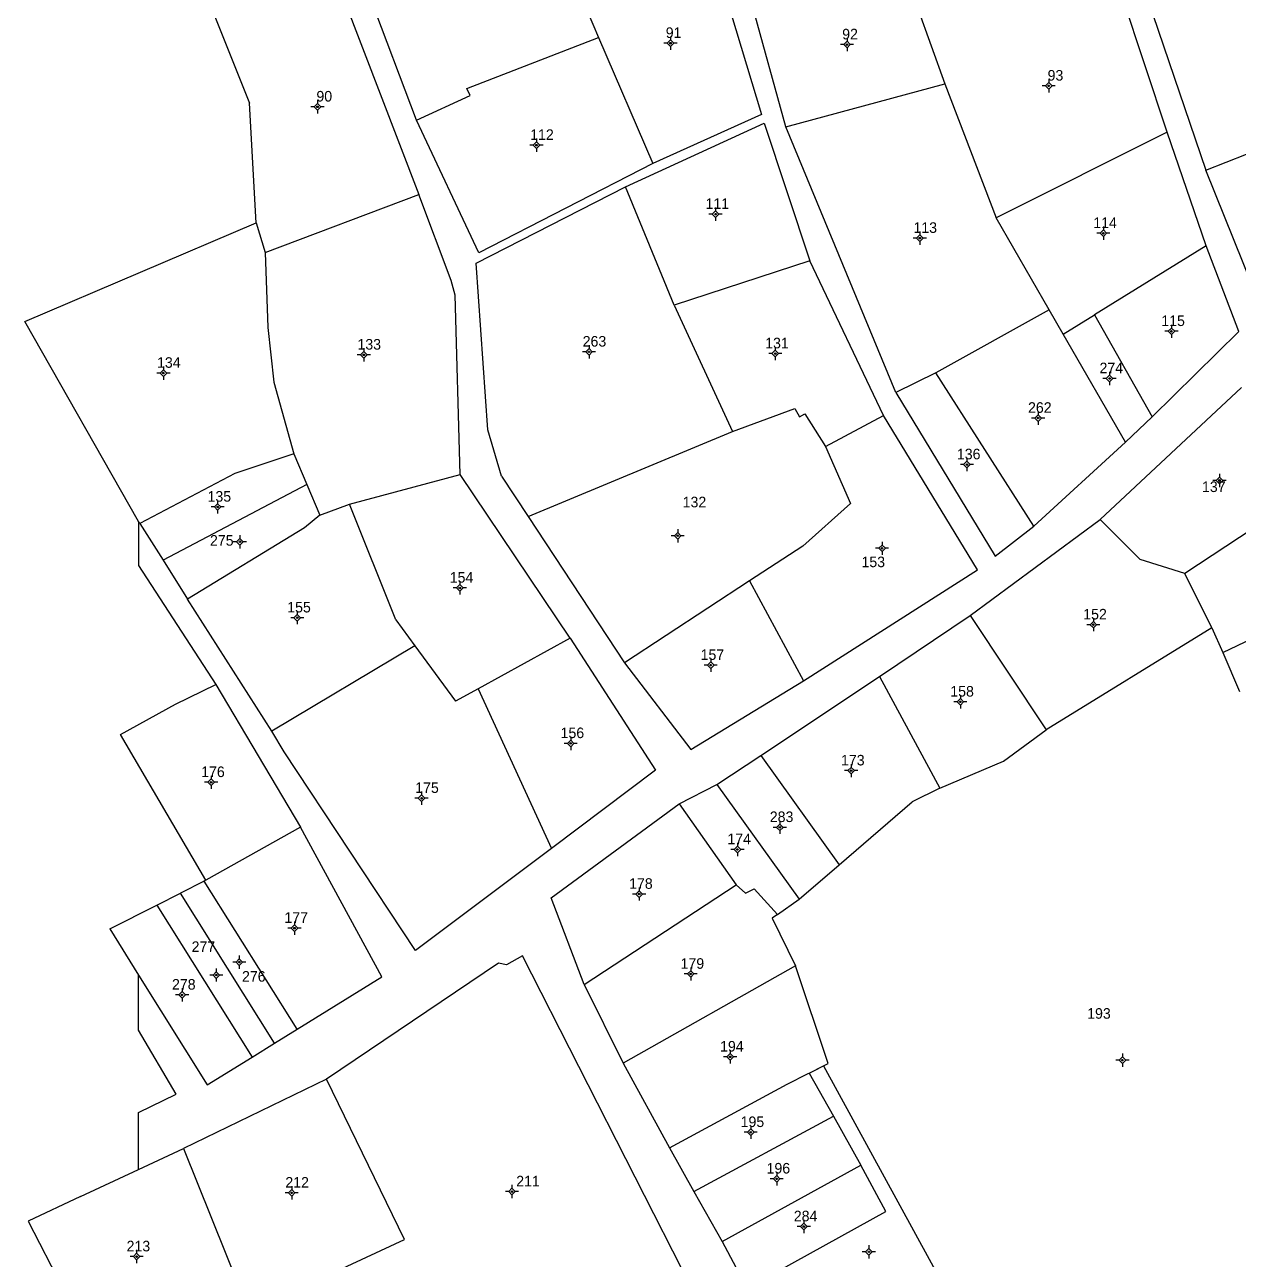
# Model space of a CAD drawing. Extents: x 364958 to 365522, y 1839430 to 1840018.
# Drawn here: x 364978.4 to 365208.3, y 1839626.5 to 1839860.4 of the extents above; entities that cross this region are included whole.
import ezdxf

# ---------------------------------------------------------------- set-up
doc = ezdxf.new("R2010")
doc.units = 0
for name, color, linetype in [('Level 10', 7, 'Continuous'), ('Level 11', 7, 'Continuous'), ('Level 15', 7, 'Continuous')]:
    doc.layers.add(name, color=color, linetype=linetype)

msp = doc.modelspace()

# ---------------------------------------------------------------- linework, layer by layer
at = {"layer": 'Level 10'}
for p, q in [((365106.92, 1839879.69), (365117.85, 1839843.44)), ((365194.61, 1839840.06), (365183.44, 1839873.84)), ((365036.1, 1839872.47), (365052.9991, 1839828.28236)), ((365052.55, 1839842.38), (365042.74, 1839868.47)), ((365082.71, 1839868.14), (365087.05, 1839858.03)), ((365122.49, 1839841.1), (365116.11, 1839864.17)), ((365013.94, 1839863.22), (365021, 1839845.58)), ((365147.42, 1839863.59), (365152.57, 1839849.26)), ((365191.94, 1839862.37), (365201.98, 1839832.9)), ((365062.09, 1839848.36), (365087.05, 1839858.03)), ((365087.05, 1839858.03), (365097.29, 1839834.16)), ((365062.75, 1839847.01), (365062.09, 1839848.36)), ((365122.49, 1839841.1), (365152.57, 1839849.26)), ((365152.57, 1839849.26), (365162.25, 1839823.85)), ((365022.27, 1839822.93), (365021, 1839845.58)), ((365052.55, 1839842.38), (365062.75, 1839847.01)), ((365117.85, 1839843.44), (365097.29, 1839834.16)), ((365064.37, 1839817.21), (365052.55, 1839842.38)), ((365092.16, 1839829.7), (365118.39, 1839841.81)), ((365118.39, 1839841.81), (365127.01, 1839815.73)), ((365143.28, 1839790.76), (365122.49, 1839841.1)), ((365194.61, 1839840.06), (365162.25, 1839823.85)), ((365202.01, 1839818.56), (365194.61, 1839840.06)), ((365201.98, 1839832.9), (365213.72, 1839837.52)), ((365097.29, 1839834.16), (365064.37, 1839817.21)), ((365212.57, 1839806.55), (365201.98, 1839832.9)), ((365063.86, 1839815.28), (365092.16, 1839829.7)), ((365101.33, 1839807.29), (365092.16, 1839829.7)), ((365023.95, 1839817.29), (365052.9991, 1839828.28236)), ((365059.16, 1839811.98), (365052.9991, 1839828.28236)), ((364978.44, 1839804.22), (365022.27, 1839822.93)), ((365022.27, 1839822.93), (365023.95, 1839817.29)), ((365172.28, 1839806.43), (365162.25, 1839823.85)), ((365023.95, 1839817.29), (365024.46, 1839803.09)), ((365202.01, 1839818.56), (365180.89, 1839805.51)), ((365208.23, 1839802.31), (365202.01, 1839818.56)), ((365066.1, 1839783.7), (365063.86, 1839815.28)), ((365127.01, 1839815.73), (365101.33, 1839807.29)), ((365140.98, 1839786.4), (365127.01, 1839815.73)), ((365059.88, 1839809.21), (365059.16, 1839811.98)), ((365060.87, 1839775.24), (365059.88, 1839809.21)), ((365101.33, 1839807.29), (365112.41, 1839783.43)), ((365172.28, 1839806.43), (365150.88, 1839794.5)), ((365174.95, 1839801.81), (365172.28, 1839806.43)), ((365174.95, 1839801.81), (365180.89, 1839805.51)), ((365180.89, 1839805.51), (365191.81, 1839786.18)), ((365000, 1839766.34), (364978.44, 1839804.22)), ((365024.46, 1839803.09), (365025.56, 1839792.76)), ((365186.73, 1839781.36), (365174.95, 1839801.81)), ((365191.81, 1839786.18), (365208.23, 1839802.31)), ((365150.88, 1839794.5), (365143.28, 1839790.76)), ((365169.41, 1839765.45), (365150.88, 1839794.5)), ((365025.56, 1839792.76), (365029.35, 1839779.2)), ((365181.93, 1839766.74), (365208.71, 1839791.75)), ((365143.28, 1839790.76), (365162.08, 1839759.77)), ((365112.41, 1839783.43), (365124.16, 1839787.74)), ((365124.16, 1839787.74), (365125.08, 1839786.17)), ((365125.08, 1839786.17), (365126.07, 1839786.74)), ((365126.07, 1839786.74), (365130.01, 1839780.57)), ((365130.01, 1839780.57), (365140.98, 1839786.4)), ((365158.72, 1839757.22), (365140.98, 1839786.4)), ((365186.73, 1839781.36), (365191.81, 1839786.18)), ((365068.64, 1839774.96), (365066.1, 1839783.7)), ((365073.71, 1839767.28), (365112.41, 1839783.43)), ((365130.01, 1839780.57), (365134.7, 1839769.77)), ((365186.73, 1839781.36), (365169.41, 1839765.45)), ((365029.35, 1839779.2), (365018.17, 1839775.42)), ((365029.35, 1839779.2), (365031.81, 1839773.36)), ((365018.17, 1839775.42), (365000.2, 1839765.99)), ((365039.92, 1839769.61), (365060.87, 1839775.24)), ((365081.68, 1839744.24), (365060.87, 1839775.24)), ((365031.81, 1839773.36), (365004.61, 1839759.02)), ((365031.81, 1839773.36), (365034.26, 1839767.55)), ((365068.64, 1839774.96), (365073.71, 1839767.28)), ((365220.59, 1839771.44), (365197.96, 1839756.54)), ((365034.26, 1839767.55), (365039.92, 1839769.61)), ((365048.69, 1839747.76), (365039.92, 1839769.61)), ((365134.7, 1839769.77), (365125.71, 1839761.67)), ((365000.2, 1839765.99), (365000, 1839766.34)), ((365000, 1839766.34), (365000, 1839758.05)), ((365000.2, 1839765.99), (365004.61, 1839759.02)), ((365034.26, 1839767.55), (365031.39, 1839765.13)), ((365073.71, 1839767.28), (365091.97, 1839739.59)), ((365157.35, 1839748.54), (365181.93, 1839766.74)), ((365189.52, 1839759.16), (365181.93, 1839766.74)), ((365031.39, 1839765.13), (365009.26, 1839751.67)), ((365162.08, 1839759.77), (365169.41, 1839765.45)), ((365125.71, 1839761.67), (365115.61, 1839755.14)), ((365004.61, 1839759.02), (365009.26, 1839751.67)), ((365197.96, 1839756.54), (365189.52, 1839759.16)), ((365000, 1839758.05), (365014.6, 1839735.5)), ((365125.81, 1839736.17), (365158.72, 1839757.22)), ((365203.12, 1839746.25), (365197.96, 1839756.54)), ((365115.61, 1839755.14), (365091.97, 1839739.59)), ((365115.61, 1839755.14), (365125.81, 1839736.17)), ((365025.21, 1839726.67), (365009.26, 1839751.67)), ((365205.16, 1839741.53), (365228.93, 1839752.94)), ((365048.69, 1839747.76), (365052.28, 1839742.83)), ((365140.21, 1839737), (365157.35, 1839748.54)), ((365157.35, 1839748.54), (365171.74, 1839726.89)), ((365203.12, 1839746.25), (365171.74, 1839726.89)), ((365203.12, 1839746.25), (365205.16, 1839741.53)), ((365052.28, 1839742.83), (365025.21, 1839726.67)), ((365052.28, 1839742.83), (365059.94, 1839732.33)), ((365081.68, 1839744.24), (365064.24, 1839734.68)), ((365081.68, 1839744.24), (365097.78, 1839719.3)), ((365205.16, 1839741.53), (365208.34, 1839734.19)), ((365091.97, 1839739.59), (365104.49, 1839723.16)), ((365006.95, 1839731.8), (365014.6, 1839735.5)), ((365014.6, 1839735.5), (365030.62, 1839708.51)), ((365104.49, 1839723.16), (365125.81, 1839736.17)), ((365117.74, 1839722.07), (365140.21, 1839737)), ((365140.21, 1839737), (365151.63, 1839715.89)), ((365064.24, 1839734.68), (365059.94, 1839732.33)), ((365064.24, 1839734.68), (365078.14, 1839704.44)), ((364996.56, 1839726.04), (365006.95, 1839731.8)), ((365012.73, 1839698.45), (364996.56, 1839726.04)), ((365027.51, 1839722.75), (365025.21, 1839726.67)), ((365163.64, 1839720.96), (365171.74, 1839726.89)), ((365052.4, 1839685.1), (365027.51, 1839722.75)), ((365109.41, 1839716.53), (365117.74, 1839722.07)), ((365117.74, 1839722.07), (365132.55, 1839701.36)), ((365097.78, 1839719.3), (365078.14, 1839704.44)), ((365151.63, 1839715.89), (365163.64, 1839720.96)), ((365102.32, 1839712.91), (365109.41, 1839716.53)), ((365109.41, 1839716.53), (365124.97, 1839694.83)), ((365151.63, 1839715.89), (365146.36, 1839713.26)), ((365078.09, 1839695.11), (365102.32, 1839712.91)), ((365102.32, 1839712.91), (365113.1, 1839697.58)), ((365132.55, 1839701.36), (365146.36, 1839713.26)), ((365030.62, 1839708.51), (365012.73, 1839698.45)), ((365046.03, 1839680.13), (365030.62, 1839708.51)), ((365078.14, 1839704.44), (365052.4, 1839685.1)), ((365124.97, 1839694.83), (365132.55, 1839701.36)), ((365012.37, 1839698.27), (365007.91, 1839696)), ((365012.73, 1839698.45), (365012.37, 1839698.27)), ((365029.98, 1839670.22), (365012.37, 1839698.27)), ((365003.45, 1839693.74), (365007.91, 1839696)), ((365025.72, 1839667.59), (365007.91, 1839696)), ((365084.33, 1839678.72), (365113.1, 1839697.58)), ((365113.1, 1839697.58), (365114.85, 1839695.96)), ((365114.85, 1839695.96), (365116.49, 1839696.83)), ((365116.49, 1839696.83), (365120.87, 1839691.97)), ((364994.53, 1839689.22), (365003.45, 1839693.74)), ((365003.45, 1839693.74), (365021.47, 1839664.96)), ((365084.33, 1839678.72), (365078.09, 1839695.11)), ((365120.87, 1839691.97), (365124.97, 1839694.83)), ((365120.87, 1839691.97), (365119.89, 1839691.28)), ((365119.89, 1839691.28), (365124.33, 1839682.21)), ((364994.53, 1839689.22), (365000, 1839680.46)), ((365072.65, 1839684.1), (365069.59, 1839682.4)), ((365106.21, 1839618.23), (365072.65, 1839684.1)), ((365068.08, 1839682.75), (365035.58, 1839660.76)), ((365069.59, 1839682.4), (365068.08, 1839682.75)), ((365124.33, 1839682.21), (365091.67, 1839663.78)), ((365130.47, 1839663.73), (365124.33, 1839682.21)), ((365000, 1839670.05), (365000, 1839680.46)), ((365000, 1839680.46), (365012.96, 1839659.71)), ((365029.98, 1839670.22), (365046.03, 1839680.13)), ((365084.33, 1839678.72), (365091.67, 1839663.78)), ((365007.13, 1839657.9), (365000, 1839670.05)), ((365025.72, 1839667.59), (365029.98, 1839670.22)), ((365021.47, 1839664.96), (365025.72, 1839667.59)), ((365012.96, 1839659.71), (365021.47, 1839664.96)), ((365091.67, 1839663.78), (365100.44, 1839647.78)), ((365126.89, 1839661.93), (365130.47, 1839663.73)), ((365126.89, 1839661.93), (365129.58, 1839663.27)), ((365129.58, 1839663.27), (365159.97924, 1839607.67139)), ((365035.58, 1839660.76), (365008.51, 1839647.65)), ((365050.34, 1839630.4), (365035.58, 1839660.76)), ((365122.73, 1839659.84), (365126.72133, 1839661.84598)), ((365126.72133, 1839661.84598), (365126.89, 1839661.93)), ((365126.89, 1839661.93), (365131.47, 1839653.78)), ((365100.44, 1839647.78), (365122.73, 1839659.84)), ((365000, 1839654.43), (365007.13, 1839657.9)), ((365000, 1839643.68), (365000, 1839654.43)), ((365105.09, 1839639.49), (365131.47, 1839653.78)), ((365131.47, 1839653.78), (365136.67, 1839644.51)), ((365000, 1839643.68), (365008.51, 1839647.65)), ((365008.51, 1839647.65), (365020.51, 1839617.71)), ((365100.44, 1839647.78), (365105.09, 1839639.49)), ((365110.4, 1839630.02), (365136.67, 1839644.51)), ((365141.38, 1839635.69), (365136.67, 1839644.51)), ((364988.99, 1839638.55), (365000, 1839643.68)), ((365105.09, 1839639.49), (365110.4, 1839630.02)), ((364988.99, 1839638.55), (364979.06, 1839633.89)), ((365115.11, 1839621.2), (365141.38, 1839635.69)), ((364979.06, 1839633.89), (364993.11, 1839606.69)), ((365037.69, 1839624.56), (365050.34, 1839630.4)), ((365110.4, 1839630.02), (365115.11, 1839621.2))]:
    msp.add_line(p, q, dxfattribs=at)
at = {"layer": 'Level 11'}
for p, q in [((365100.025, 1839856.92), (365099.4, 1839856.92)), ((365100.65, 1839857.545), (365100.025, 1839856.92)), ((365100.025, 1839856.92), (365100.65, 1839856.295)), ((365100.65, 1839858.17), (365100.65, 1839857.545)), ((365101.275, 1839856.92), (365100.65, 1839857.545)), ((365100.65, 1839856.295), (365101.275, 1839856.92)), ((365101.9, 1839856.92), (365101.275, 1839856.92)), ((365134.05, 1839857.285), (365133.425, 1839856.66)), ((365134.05, 1839857.91), (365134.05, 1839857.285)), ((365134.675, 1839856.66), (365134.05, 1839857.285)), ((365100.65, 1839856.295), (365100.65, 1839855.67)), ((365133.425, 1839856.66), (365132.8, 1839856.66)), ((365133.425, 1839856.66), (365134.05, 1839856.035)), ((365134.05, 1839856.035), (365134.675, 1839856.66)), ((365134.05, 1839856.035), (365134.05, 1839855.41)), ((365135.3, 1839856.66), (365134.675, 1839856.66)), ((365172.22, 1839850.1), (365172.22, 1839849.475)), ((365171.595, 1839848.85), (365170.97, 1839848.85)), ((365172.22, 1839849.475), (365171.595, 1839848.85)), ((365171.595, 1839848.85), (365172.22, 1839848.225)), ((365172.845, 1839848.85), (365172.22, 1839849.475)), ((365172.22, 1839848.225), (365172.845, 1839848.85)), ((365172.22, 1839848.225), (365172.22, 1839847.6)), ((365173.47, 1839848.85), (365172.845, 1839848.85)), ((365033.85, 1839845.505), (365033.225, 1839844.88)), ((365033.85, 1839846.13), (365033.85, 1839845.505)), ((365034.475, 1839844.88), (365033.85, 1839845.505)), ((365033.225, 1839844.88), (365032.6, 1839844.88)), ((365033.225, 1839844.88), (365033.85, 1839844.255)), ((365033.85, 1839844.255), (365034.475, 1839844.88)), ((365033.85, 1839844.255), (365033.85, 1839843.63)), ((365035.1, 1839844.88), (365034.475, 1839844.88)), ((365075.3, 1839838.245), (365074.675, 1839837.62)), ((365075.3, 1839838.87), (365075.3, 1839838.245)), ((365075.925, 1839837.62), (365075.3, 1839838.245)), ((365074.675, 1839837.62), (365074.05, 1839837.62)), ((365074.675, 1839837.62), (365075.3, 1839836.995)), ((365075.3, 1839836.995), (365075.925, 1839837.62)), ((365075.3, 1839836.995), (365075.3, 1839836.37)), ((365076.55, 1839837.62), (365075.925, 1839837.62)), ((365108.555, 1839824.55), (365107.93, 1839824.55)), ((365109.18, 1839825.175), (365108.555, 1839824.55)), ((365108.555, 1839824.55), (365109.18, 1839823.925)), ((365109.18, 1839825.8), (365109.18, 1839825.175)), ((365109.805, 1839824.55), (365109.18, 1839825.175)), ((365109.18, 1839823.925), (365109.805, 1839824.55)), ((365110.43, 1839824.55), (365109.805, 1839824.55)), ((365109.18, 1839823.925), (365109.18, 1839823.3)), ((365182.56, 1839822.19), (365182.56, 1839821.565)), ((365147.205, 1839820.01), (365146.58, 1839820.01)), ((365147.83, 1839820.635), (365147.205, 1839820.01)), ((365147.205, 1839820.01), (365147.83, 1839819.385)), ((365147.83, 1839821.26), (365147.83, 1839820.635)), ((365148.455, 1839820.01), (365147.83, 1839820.635)), ((365147.83, 1839819.385), (365148.455, 1839820.01)), ((365149.08, 1839820.01), (365148.455, 1839820.01)), ((365181.935, 1839820.94), (365181.31, 1839820.94)), ((365182.56, 1839821.565), (365181.935, 1839820.94)), ((365181.935, 1839820.94), (365182.56, 1839820.315)), ((365183.185, 1839820.94), (365182.56, 1839821.565)), ((365182.56, 1839820.315), (365183.185, 1839820.94)), ((365182.56, 1839820.315), (365182.56, 1839819.69)), ((365183.81, 1839820.94), (365183.185, 1839820.94)), ((365147.83, 1839819.385), (365147.83, 1839818.76)), ((365195.44, 1839803.62), (365195.44, 1839802.995)), ((365194.815, 1839802.37), (365194.19, 1839802.37)), ((365195.44, 1839802.995), (365194.815, 1839802.37)), ((365194.815, 1839802.37), (365195.44, 1839801.745)), ((365196.065, 1839802.37), (365195.44, 1839802.995)), ((365195.44, 1839801.745), (365196.065, 1839802.37)), ((365195.44, 1839801.745), (365195.44, 1839801.12)), ((365196.69, 1839802.37), (365196.065, 1839802.37)), ((365042.61, 1839798.545), (365041.985, 1839797.92)), ((365042.61, 1839799.17), (365042.61, 1839798.545)), ((365043.235, 1839797.92), (365042.61, 1839798.545)), ((365084.605, 1839798.49), (365083.98, 1839798.49)), ((365085.23, 1839799.115), (365084.605, 1839798.49)), ((365084.605, 1839798.49), (365085.23, 1839797.865)), ((365085.23, 1839799.74), (365085.23, 1839799.115)), ((365085.855, 1839798.49), (365085.23, 1839799.115)), ((365085.23, 1839797.865), (365085.855, 1839798.49)), ((365086.48, 1839798.49), (365085.855, 1839798.49)), ((365120.48, 1839798.775), (365119.855, 1839798.15)), ((365120.48, 1839799.4), (365120.48, 1839798.775)), ((365121.105, 1839798.15), (365120.48, 1839798.775)), ((365041.985, 1839797.92), (365041.36, 1839797.92)), ((365041.985, 1839797.92), (365042.61, 1839797.295)), ((365042.61, 1839797.295), (365043.235, 1839797.92)), ((365042.61, 1839797.295), (365042.61, 1839796.67)), ((365043.86, 1839797.92), (365043.235, 1839797.92)), ((365085.23, 1839797.865), (365085.23, 1839797.24)), ((365119.855, 1839798.15), (365119.23, 1839798.15)), ((365119.855, 1839798.15), (365120.48, 1839797.525)), ((365120.48, 1839797.525), (365121.105, 1839798.15)), ((365120.48, 1839797.525), (365120.48, 1839796.9)), ((365121.73, 1839798.15), (365121.105, 1839798.15)), ((365004.065, 1839794.46), (365003.44, 1839794.46)), ((365004.69, 1839795.085), (365004.065, 1839794.46)), ((365004.065, 1839794.46), (365004.69, 1839793.835)), ((365004.69, 1839795.71), (365004.69, 1839795.085)), ((365005.315, 1839794.46), (365004.69, 1839795.085)), ((365004.69, 1839793.835), (365005.315, 1839794.46)), ((365004.69, 1839793.835), (365004.69, 1839793.21)), ((365005.94, 1839794.46), (365005.315, 1839794.46)), ((365183.74, 1839794.065), (365183.115, 1839793.44)), ((365183.74, 1839794.69), (365183.74, 1839794.065)), ((365184.365, 1839793.44), (365183.74, 1839794.065)), ((365183.115, 1839793.44), (365182.49, 1839793.44)), ((365183.115, 1839793.44), (365183.74, 1839792.815)), ((365183.74, 1839792.815), (365184.365, 1839793.44)), ((365183.74, 1839792.815), (365183.74, 1839792.19)), ((365184.99, 1839793.44), (365184.365, 1839793.44)), ((365170.22, 1839787.19), (365170.22, 1839786.565)), ((365169.595, 1839785.94), (365168.97, 1839785.94)), ((365170.22, 1839786.565), (365169.595, 1839785.94)), ((365169.595, 1839785.94), (365170.22, 1839785.315)), ((365170.845, 1839785.94), (365170.22, 1839786.565)), ((365170.22, 1839785.315), (365170.845, 1839785.94)), ((365170.22, 1839785.315), (365170.22, 1839784.69)), ((365171.47, 1839785.94), (365170.845, 1839785.94)), ((365156.75, 1839777.765), (365156.125, 1839777.14)), ((365156.75, 1839778.39), (365156.75, 1839777.765)), ((365157.375, 1839777.14), (365156.75, 1839777.765)), ((365156.125, 1839777.14), (365155.5, 1839777.14)), ((365156.125, 1839777.14), (365156.75, 1839776.515)), ((365156.75, 1839776.515), (365157.375, 1839777.14)), ((365156.75, 1839776.515), (365156.75, 1839775.89)), ((365158, 1839777.14), (365157.375, 1839777.14)), ((365204.54, 1839775.39), (365204.54, 1839774.765)), ((365203.915, 1839774.14), (365203.29, 1839774.14)), ((365204.54, 1839774.765), (365203.915, 1839774.14)), ((365203.915, 1839774.14), (365204.54, 1839773.515)), ((365205.165, 1839774.14), (365204.54, 1839774.765)), ((365204.54, 1839773.515), (365205.165, 1839774.14)), ((365204.54, 1839773.515), (365204.54, 1839772.89)), ((365205.79, 1839774.14), (365205.165, 1839774.14)), ((365014.95, 1839770.36), (365014.95, 1839769.735)), ((365014.325, 1839769.11), (365013.7, 1839769.11)), ((365014.95, 1839769.735), (365014.325, 1839769.11)), ((365014.325, 1839769.11), (365014.95, 1839768.485)), ((365015.575, 1839769.11), (365014.95, 1839769.735)), ((365014.95, 1839768.485), (365015.575, 1839769.11)), ((365014.95, 1839768.485), (365014.95, 1839767.86)), ((365016.2, 1839769.11), (365015.575, 1839769.11)), ((365019.16, 1839763.77), (365019.16, 1839763.145)), ((365101.385, 1839763.66), (365100.76, 1839763.66)), ((365102.01, 1839764.285), (365101.385, 1839763.66)), ((365101.385, 1839763.66), (365102.01, 1839763.035)), ((365102.01, 1839764.91), (365102.01, 1839764.285)), ((365102.635, 1839763.66), (365102.01, 1839764.285)), ((365102.01, 1839763.035), (365102.635, 1839763.66)), ((365103.26, 1839763.66), (365102.635, 1839763.66)), ((365018.535, 1839762.52), (365017.91, 1839762.52)), ((365019.16, 1839763.145), (365018.535, 1839762.52)), ((365018.535, 1839762.52), (365019.16, 1839761.895)), ((365019.785, 1839762.52), (365019.16, 1839763.145)), ((365019.16, 1839761.895), (365019.785, 1839762.52)), ((365019.16, 1839761.895), (365019.16, 1839761.27)), ((365020.41, 1839762.52), (365019.785, 1839762.52)), ((365102.01, 1839763.035), (365102.01, 1839762.41)), ((365140.055, 1839761.28), (365139.43, 1839761.28)), ((365140.68, 1839761.905), (365140.055, 1839761.28)), ((365140.055, 1839761.28), (365140.68, 1839760.655)), ((365140.68, 1839762.53), (365140.68, 1839761.905)), ((365141.305, 1839761.28), (365140.68, 1839761.905)), ((365140.68, 1839760.655), (365141.305, 1839761.28)), ((365141.93, 1839761.28), (365141.305, 1839761.28)), ((365140.68, 1839760.655), (365140.68, 1839760.03)), ((365060.77, 1839754.405), (365060.145, 1839753.78)), ((365060.77, 1839755.03), (365060.77, 1839754.405)), ((365061.395, 1839753.78), (365060.77, 1839754.405)), ((365060.145, 1839753.78), (365059.52, 1839753.78)), ((365060.145, 1839753.78), (365060.77, 1839753.155)), ((365060.77, 1839753.155), (365061.395, 1839753.78)), ((365060.77, 1839753.155), (365060.77, 1839752.53)), ((365062.02, 1839753.78), (365061.395, 1839753.78)), ((365030.02, 1839749.39), (365030.02, 1839748.765)), ((365029.395, 1839748.14), (365028.77, 1839748.14)), ((365030.02, 1839748.765), (365029.395, 1839748.14)), ((365029.395, 1839748.14), (365030.02, 1839747.515)), ((365030.645, 1839748.14), (365030.02, 1839748.765)), ((365030.02, 1839747.515), (365030.645, 1839748.14)), ((365030.02, 1839747.515), (365030.02, 1839746.89)), ((365031.27, 1839748.14), (365030.645, 1839748.14)), ((365180.67, 1839747.445), (365180.045, 1839746.82)), ((365180.67, 1839748.07), (365180.67, 1839747.445)), ((365181.295, 1839746.82), (365180.67, 1839747.445)), ((365180.045, 1839746.82), (365179.42, 1839746.82)), ((365180.045, 1839746.82), (365180.67, 1839746.195)), ((365180.67, 1839746.195), (365181.295, 1839746.82)), ((365180.67, 1839746.195), (365180.67, 1839745.57)), ((365181.92, 1839746.82), (365181.295, 1839746.82)), ((365108.26, 1839740.4), (365108.26, 1839739.775)), ((365107.635, 1839739.15), (365107.01, 1839739.15)), ((365108.26, 1839739.775), (365107.635, 1839739.15)), ((365107.635, 1839739.15), (365108.26, 1839738.525)), ((365108.885, 1839739.15), (365108.26, 1839739.775)), ((365108.26, 1839738.525), (365108.885, 1839739.15)), ((365108.26, 1839738.525), (365108.26, 1839737.9)), ((365109.51, 1839739.15), (365108.885, 1839739.15)), ((365155.5, 1839733.47), (365155.5, 1839732.845)), ((365154.875, 1839732.22), (365154.25, 1839732.22)), ((365155.5, 1839732.845), (365154.875, 1839732.22)), ((365154.875, 1839732.22), (365155.5, 1839731.595)), ((365156.125, 1839732.22), (365155.5, 1839732.845)), ((365155.5, 1839731.595), (365156.125, 1839732.22)), ((365155.5, 1839731.595), (365155.5, 1839730.97)), ((365156.75, 1839732.22), (365156.125, 1839732.22)), ((365081.135, 1839724.34), (365080.51, 1839724.34)), ((365081.76, 1839724.965), (365081.135, 1839724.34)), ((365081.135, 1839724.34), (365081.76, 1839723.715)), ((365081.76, 1839725.59), (365081.76, 1839724.965)), ((365082.385, 1839724.34), (365081.76, 1839724.965)), ((365081.76, 1839723.715), (365082.385, 1839724.34)), ((365081.76, 1839723.715), (365081.76, 1839723.09)), ((365083.01, 1839724.34), (365082.385, 1839724.34)), ((365134.205, 1839719.18), (365133.58, 1839719.18)), ((365134.83, 1839719.805), (365134.205, 1839719.18)), ((365134.205, 1839719.18), (365134.83, 1839718.555)), ((365134.83, 1839720.43), (365134.83, 1839719.805)), ((365135.455, 1839719.18), (365134.83, 1839719.805)), ((365134.83, 1839718.555), (365135.455, 1839719.18)), ((365136.08, 1839719.18), (365135.455, 1839719.18)), ((365013.105, 1839716.98), (365012.48, 1839716.98)), ((365013.73, 1839717.605), (365013.105, 1839716.98)), ((365013.105, 1839716.98), (365013.73, 1839716.355)), ((365013.73, 1839718.23), (365013.73, 1839717.605)), ((365014.355, 1839716.98), (365013.73, 1839717.605)), ((365013.73, 1839716.355), (365014.355, 1839716.98)), ((365014.98, 1839716.98), (365014.355, 1839716.98)), ((365134.83, 1839718.555), (365134.83, 1839717.93)), ((365013.73, 1839716.355), (365013.73, 1839715.73)), ((365053.54, 1839714.585), (365052.915, 1839713.96)), ((365053.54, 1839715.21), (365053.54, 1839714.585)), ((365054.165, 1839713.96), (365053.54, 1839714.585)), ((365052.915, 1839713.96), (365052.29, 1839713.96)), ((365052.915, 1839713.96), (365053.54, 1839713.335)), ((365053.54, 1839713.335), (365054.165, 1839713.96)), ((365053.54, 1839713.335), (365053.54, 1839712.71)), ((365054.79, 1839713.96), (365054.165, 1839713.96)), ((365121.34, 1839709.7), (365121.34, 1839709.075)), ((365120.715, 1839708.45), (365120.09, 1839708.45)), ((365121.34, 1839709.075), (365120.715, 1839708.45)), ((365120.715, 1839708.45), (365121.34, 1839707.825)), ((365121.965, 1839708.45), (365121.34, 1839709.075)), ((365121.34, 1839707.825), (365121.965, 1839708.45)), ((365121.34, 1839707.825), (365121.34, 1839707.2)), ((365122.59, 1839708.45), (365121.965, 1839708.45)), ((365113.31, 1839704.875), (365112.685, 1839704.25)), ((365113.31, 1839705.5), (365113.31, 1839704.875)), ((365113.935, 1839704.25), (365113.31, 1839704.875)), ((365112.685, 1839704.25), (365112.06, 1839704.25)), ((365112.685, 1839704.25), (365113.31, 1839703.625)), ((365113.31, 1839703.625), (365113.935, 1839704.25)), ((365113.31, 1839703.625), (365113.31, 1839703)), ((365114.56, 1839704.25), (365113.935, 1839704.25)), ((365094.105, 1839695.82), (365093.48, 1839695.82)), ((365094.73, 1839696.445), (365094.105, 1839695.82)), ((365094.105, 1839695.82), (365094.73, 1839695.195)), ((365094.73, 1839697.07), (365094.73, 1839696.445)), ((365095.355, 1839695.82), (365094.73, 1839696.445)), ((365094.73, 1839695.195), (365095.355, 1839695.82)), ((365095.98, 1839695.82), (365095.355, 1839695.82)), ((365094.73, 1839695.195), (365094.73, 1839694.57)), ((365028.865, 1839689.36), (365028.24, 1839689.36)), ((365029.49, 1839689.985), (365028.865, 1839689.36)), ((365028.865, 1839689.36), (365029.49, 1839688.735)), ((365029.49, 1839690.61), (365029.49, 1839689.985)), ((365030.115, 1839689.36), (365029.49, 1839689.985)), ((365029.49, 1839688.735), (365030.115, 1839689.36)), ((365029.49, 1839688.735), (365029.49, 1839688.11)), ((365030.74, 1839689.36), (365030.115, 1839689.36)), ((365019.05, 1839684.18), (365019.05, 1839683.555)), ((365014.7, 1839681.73), (365014.7, 1839681.105)), ((365018.425, 1839682.93), (365017.8, 1839682.93)), ((365019.05, 1839683.555), (365018.425, 1839682.93)), ((365018.425, 1839682.93), (365019.05, 1839682.305)), ((365019.675, 1839682.93), (365019.05, 1839683.555)), ((365019.05, 1839682.305), (365019.675, 1839682.93)), ((365019.05, 1839682.305), (365019.05, 1839681.68)), ((365020.3, 1839682.93), (365019.675, 1839682.93)), ((365104.47, 1839681.93), (365104.47, 1839681.305)), ((365014.075, 1839680.48), (365013.45, 1839680.48)), ((365014.7, 1839681.105), (365014.075, 1839680.48)), ((365014.075, 1839680.48), (365014.7, 1839679.855)), ((365015.325, 1839680.48), (365014.7, 1839681.105)), ((365014.7, 1839679.855), (365015.325, 1839680.48)), ((365014.7, 1839679.855), (365014.7, 1839679.23)), ((365015.95, 1839680.48), (365015.325, 1839680.48)), ((365103.845, 1839680.68), (365103.22, 1839680.68)), ((365104.47, 1839681.305), (365103.845, 1839680.68)), ((365103.845, 1839680.68), (365104.47, 1839680.055)), ((365105.095, 1839680.68), (365104.47, 1839681.305)), ((365104.47, 1839680.055), (365105.095, 1839680.68)), ((365104.47, 1839680.055), (365104.47, 1839679.43)), ((365105.72, 1839680.68), (365105.095, 1839680.68)), ((365007.595, 1839676.72), (365006.97, 1839676.72)), ((365008.22, 1839677.345), (365007.595, 1839676.72)), ((365007.595, 1839676.72), (365008.22, 1839676.095)), ((365008.22, 1839677.97), (365008.22, 1839677.345)), ((365008.845, 1839676.72), (365008.22, 1839677.345)), ((365008.22, 1839676.095), (365008.845, 1839676.72)), ((365009.47, 1839676.72), (365008.845, 1839676.72)), ((365008.22, 1839676.095), (365008.22, 1839675.47)), ((365111.94, 1839665.625), (365111.315, 1839665)), ((365111.94, 1839666.25), (365111.94, 1839665.625)), ((365112.565, 1839665), (365111.94, 1839665.625)), ((365186.17, 1839665.61), (365186.17, 1839664.985)), ((365111.315, 1839665), (365110.69, 1839665)), ((365111.315, 1839665), (365111.94, 1839664.375)), ((365111.94, 1839664.375), (365112.565, 1839665)), ((365111.94, 1839664.375), (365111.94, 1839663.75)), ((365113.19, 1839665), (365112.565, 1839665)), ((365185.545, 1839664.36), (365184.92, 1839664.36)), ((365186.17, 1839664.985), (365185.545, 1839664.36)), ((365185.545, 1839664.36), (365186.17, 1839663.735)), ((365186.795, 1839664.36), (365186.17, 1839664.985)), ((365186.17, 1839663.735), (365186.795, 1839664.36)), ((365186.17, 1839663.735), (365186.17, 1839663.11)), ((365187.42, 1839664.36), (365186.795, 1839664.36)), ((365115.83, 1839651.335), (365115.205, 1839650.71)), ((365115.83, 1839651.96), (365115.83, 1839651.335)), ((365116.455, 1839650.71), (365115.83, 1839651.335)), ((365115.205, 1839650.71), (365114.58, 1839650.71)), ((365115.205, 1839650.71), (365115.83, 1839650.085)), ((365115.83, 1839650.085), (365116.455, 1839650.71)), ((365115.83, 1839650.085), (365115.83, 1839649.46)), ((365117.08, 1839650.71), (365116.455, 1839650.71)), ((365120.115, 1839641.9), (365119.49, 1839641.9)), ((365120.74, 1839642.525), (365120.115, 1839641.9)), ((365120.115, 1839641.9), (365120.74, 1839641.275)), ((365120.74, 1839643.15), (365120.74, 1839642.525)), ((365121.365, 1839641.9), (365120.74, 1839642.525)), ((365120.74, 1839641.275), (365121.365, 1839641.9)), ((365121.99, 1839641.9), (365121.365, 1839641.9)), ((365028.96, 1839639.865), (365028.335, 1839639.24)), ((365028.96, 1839640.49), (365028.96, 1839639.865)), ((365029.585, 1839639.24), (365028.96, 1839639.865)), ((365070.025, 1839639.48), (365069.4, 1839639.48)), ((365070.65, 1839640.105), (365070.025, 1839639.48)), ((365070.025, 1839639.48), (365070.65, 1839638.855)), ((365070.65, 1839640.73), (365070.65, 1839640.105)), ((365071.275, 1839639.48), (365070.65, 1839640.105)), ((365070.65, 1839638.855), (365071.275, 1839639.48)), ((365071.9, 1839639.48), (365071.275, 1839639.48)), ((365120.74, 1839641.275), (365120.74, 1839640.65)), ((365028.335, 1839639.24), (365027.71, 1839639.24)), ((365028.335, 1839639.24), (365028.96, 1839638.615)), ((365028.96, 1839638.615), (365029.585, 1839639.24)), ((365028.96, 1839638.615), (365028.96, 1839637.99)), ((365030.21, 1839639.24), (365029.585, 1839639.24)), ((365070.65, 1839638.855), (365070.65, 1839638.23)), ((365125.265, 1839632.86), (365124.64, 1839632.86)), ((365125.89, 1839633.485), (365125.265, 1839632.86)), ((365125.265, 1839632.86), (365125.89, 1839632.235)), ((365125.89, 1839634.11), (365125.89, 1839633.485)), ((365126.515, 1839632.86), (365125.89, 1839633.485)), ((365125.89, 1839632.235), (365126.515, 1839632.86)), ((365127.14, 1839632.86), (365126.515, 1839632.86)), ((365125.89, 1839632.235), (365125.89, 1839631.61)), ((364999.62, 1839627.795), (364998.995, 1839627.17)), ((364999.62, 1839628.42), (364999.62, 1839627.795)), ((365000.245, 1839627.17), (364999.62, 1839627.795)), ((365137.575, 1839628.07), (365136.95, 1839628.07)), ((365138.2, 1839628.695), (365137.575, 1839628.07)), ((365137.575, 1839628.07), (365138.2, 1839627.445)), ((365138.2, 1839629.32), (365138.2, 1839628.695)), ((365138.825, 1839628.07), (365138.2, 1839628.695)), ((365138.2, 1839627.445), (365138.825, 1839628.07)), ((365139.45, 1839628.07), (365138.825, 1839628.07)), ((364998.995, 1839627.17), (364998.37, 1839627.17)), ((364998.995, 1839627.17), (364999.62, 1839626.545)), ((364999.62, 1839626.545), (365000.245, 1839627.17)), ((364999.62, 1839626.545), (364999.62, 1839625.92)), ((365000.87, 1839627.17), (365000.245, 1839627.17)), ((365138.2, 1839627.445), (365138.2, 1839626.82))]:
    msp.add_line(p, q, dxfattribs=at)
for centre in [(365100.64975, 1839856.92), (365134.04975, 1839856.66), (365172.21975, 1839848.85), (365033.84975, 1839844.88), (365075.29975, 1839837.62), (365109.17975, 1839824.55), (365147.82975, 1839820.01), (365182.55975, 1839820.94), (365195.43975, 1839802.37), (365085.22975, 1839798.49), (365042.60975, 1839797.92), (365120.47975, 1839798.15), (365004.68975, 1839794.46), (365183.73975, 1839793.44), (365170.21975, 1839785.94), (365156.74975, 1839777.14), (365204.53975, 1839774.14), (365014.94975, 1839769.11), (365102.00975, 1839763.66), (365019.15975, 1839762.52), (365140.67975, 1839761.28), (365060.76975, 1839753.78), (365030.01975, 1839748.14), (365180.66975, 1839746.82), (365108.25975, 1839739.15), (365155.49975, 1839732.22), (365081.75975, 1839724.34), (365134.82975, 1839719.18), (365013.72975, 1839716.98), (365053.53975, 1839713.96), (365121.33975, 1839708.45), (365113.30975, 1839704.25), (365094.72975, 1839695.82), (365029.48975, 1839689.36), (365019.04975, 1839682.93), (365014.69975, 1839680.48), (365104.46975, 1839680.68), (365008.21975, 1839676.72), (365111.93975, 1839665), (365186.16975, 1839664.36), (365115.82975, 1839650.71), (365120.73975, 1839641.9), (365028.95975, 1839639.24), (365070.64975, 1839639.48), (365125.88975, 1839632.86), (365138.19975, 1839628.07), (364999.61975, 1839627.17)]:
    msp.add_circle(centre, 0.15, dxfattribs=at)

# ---------------------------------------------------------------- texts
at = {"layer": 'Level 15'}
for s, p in [('91', (365099.75, 1839857.92)), ('92', (365133.14, 1839857.65)), ('93', (365172.01, 1839849.84)), ('90', (365033.64, 1839845.88)), ('112', (365074.09, 1839838.61)), ('111', (365107.28, 1839825.55)), ('113', (365146.63, 1839821.01)), ('114', (365180.66, 1839821.93)), ('115', (365193.53, 1839803.37)), ('133', (365041.41, 1839798.91)), ('263', (365084.03, 1839799.48)), ('131', (365118.57, 1839799.15)), ('134', (365003.48, 1839795.46)), ('274', (365181.84, 1839794.43)), ('262', (365168.31, 1839786.94)), ('136', (365154.85, 1839778.13)), ('137', (365201.23, 1839771.94)), ('135', (365013.04, 1839770.11)), ('132', (365102.95, 1839769.04)), ('275', (365013.5, 1839761.78)), ('153', (365136.79, 1839757.71)), ('154', (365058.87, 1839754.78)), ('155', (365028.12, 1839749.14)), ('152', (365178.76, 1839747.81)), ('157', (365106.35, 1839740.15)), ('158', (365153.6, 1839733.21)), ('156', (365079.85, 1839725.34)), ('173', (365132.92, 1839720.17)), ('176', (365011.83, 1839717.97)), ('175', (365052.34, 1839714.96)), ('283', (365119.44, 1839709.45)), ('174', (365111.41, 1839705.25)), ('178', (365092.82, 1839696.81)), ('177', (365027.58, 1839690.36)), ('277', (365010.02, 1839684.85)), ('179', (365102.56, 1839681.67)), ('278', (365006.31, 1839677.72)), ('276', (365019.56, 1839679.23)), ('193', (365179.5, 1839672.21)), ('194', (365110.03, 1839665.99)), ('195', (365113.92, 1839651.7)), ('196', (365118.83, 1839642.9)), ('212', (365027.76, 1839640.23)), ('211', (365071.45, 1839640.47)), ('284', (365123.98, 1839633.85)), ('213', (364997.72, 1839628.16))]:
    msp.add_text(s, height=1.99998, dxfattribs=at).set_placement(p)

doc.saveas('drawing.dxf')
